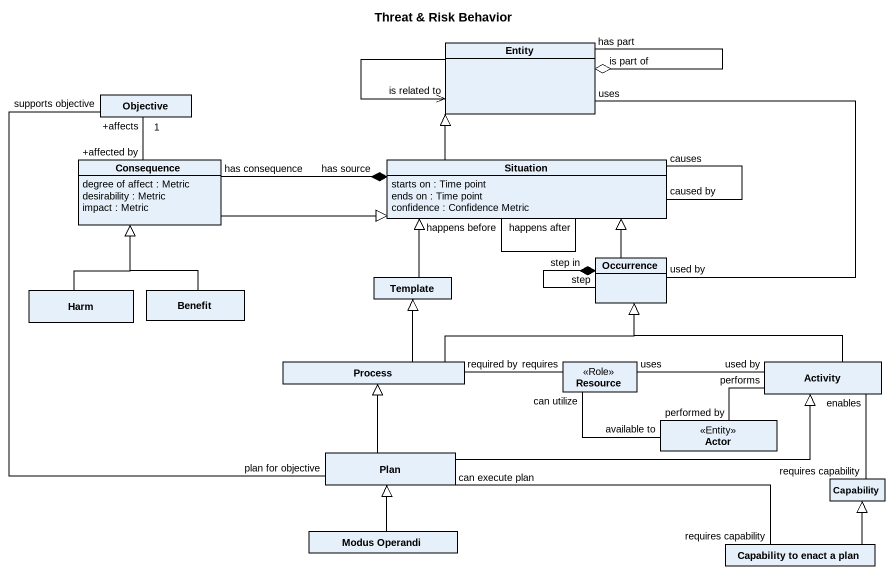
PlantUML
@startuml
title Threat & Risk Behavior
hide circle
hide empty members
class "Entity" as Entity_
class Objective
class Consequence {
  degree of affect : Metric
  desirability : Metric
  impact : Metric
}
class Situation {
  starts on : Time point
  ends on : Time point
  confidence : Confidence Metric
}
class Template
class Occurrence
class Harm
class Benefit
class "Process" as Process_
class Resource <<Role>>
class Activity
class Plan
class "Actor" as Actor_ <<Entity>>
class Capability
class "Modus Operandi" as Modus_Operandi
class "Capability to enact a plan" as Capability_to_enact_a_plan
Entity_ "is part of" o-- "has part" Entity_
Entity_ --> "is related to" Entity_
Consequence "+affected by" -up- "+affects\n1" Objective
Consequence -right-|> Situation
Situation -up-|> Entity_
Situation "has source" *-left- "has consequence" Consequence
Situation "happens before" -- "happens after" Situation
Situation "caused by" -- "causes" Situation
Template -up-|> Situation
Occurrence "used by" -up- "uses" Entity_
Occurrence -up-|> Situation
Occurrence "step in" *-- "step" Occurrence
Harm -up-|> Consequence
Benefit -up-|> Consequence
Process_ -up-|> Template
Process_ -right-|> Occurrence
Process_ "required by" -right- "requires" Resource
Resource "uses" -right- "used by" Activity
Resource "can utilize" -right- "available to" Actor_
Activity -left-|> Occurrence
Activity "enables" -- "requires capability" Capability
Plan "plan for objective" -up- "supports objective" Objective
Plan -up-|> Process_
Plan -right-|> Activity
Actor_ "performed by" -right- "performs" Activity
Modus_Operandi -up-|> Plan
Capability_to_enact_a_plan "requires capability" -left- "can execute plan" Plan
Capability_to_enact_a_plan -up-|> Capability
@enduml
